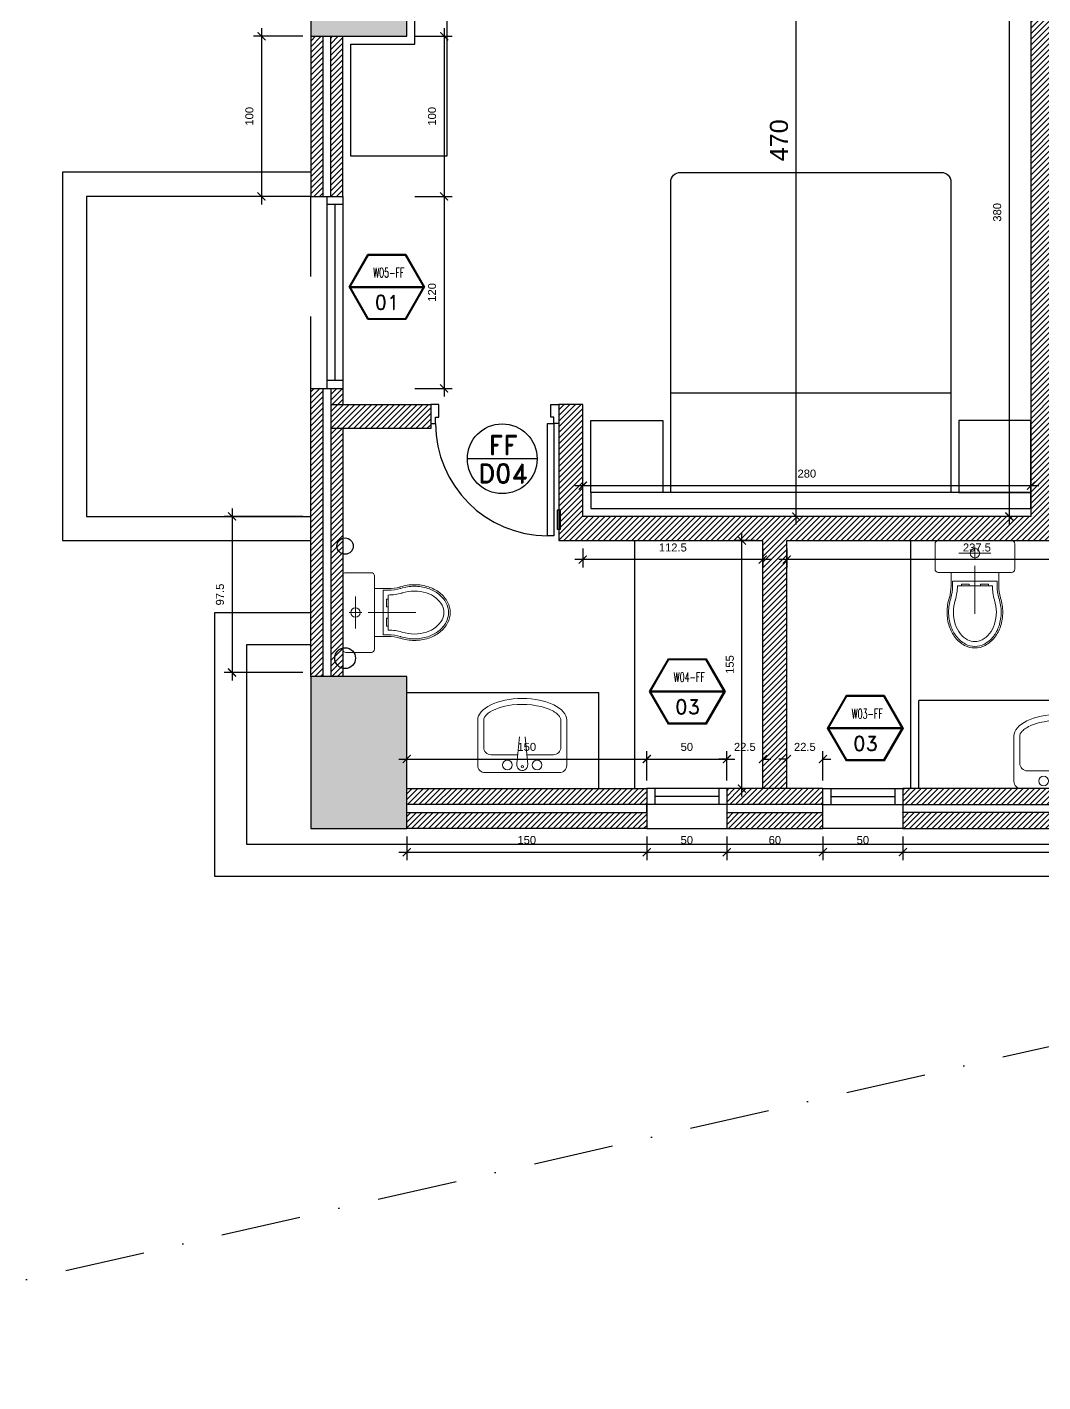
# Model space of a CAD drawing. Header units: centimetres. Extents: x 96271 to 179142, y 9855 to 112216.
# Drawn here: x 138699 to 139334, y 60830 to 61676 of the extents above; entities that cross this region are included whole.
import ezdxf
from ezdxf.enums import TextEntityAlignment as Align

# ---------------------------------------------------------------- set-up
doc = ezdxf.new("R2010")
doc.units = ezdxf.units.CM
doc.header["$LTSCALE"] = 100
doc.header["$MEASUREMENT"] = 0
doc.header["$PDSIZE"] = 0.2
doc.linetypes.add('DASHDOT', pattern=[1, 0.5, -0.25, 0, -0.25])
doc.linetypes.add('DASHED', pattern=[0.75, 0.5, -0.25])
doc.layers.get('0').update_dxf_attribs({"linetype": 'CONTINUOUS'})
doc.layers.get('DEFPOINTS').update_dxf_attribs({"linetype": 'CONTINUOUS'})
for name, color, linetype in [('1-door', 7, 'CONTINUOUS'), ('A-Dim', 2, 'CONTINUOUS'), ('A-Dim CMU', 2, 'CONTINUOUS'), ('A-DOOR-ANOT', 111, 'CONTINUOUS'), ('A-Furn-Free', 32, 'CONTINUOUS'), ('A-Glass-Full', 140, 'CONTINUOUS'), ('A-Otln-Abv', 1, 'DASHED'), ('A-Patt-CMU', 8, 'CONTINUOUS'), ('A-Patt-Strcr', 8, 'CONTINUOUS'), ('A-Sanitary fixt', 143, 'CONTINUOUS'), ('A-Setback', 3, 'DASHDOT'), ('A-Wall-Full', 5, 'CONTINUOUS'), ('A-Wall-Prht', 2, 'CONTINUOUS'), ('A-Wall-Strctr', 6, 'CONTINUOUS'), ('A-WINDOW-ANOT', 131, 'CONTINUOUS'), ('HANDLES', 2, 'CONTINUOUS'), ('M-DR-RW', 30, 'CONTINUOUS')]:
    doc.layers.add(name, color=color, linetype=linetype)
doc.layers.add('sanitaires', color=150, linetype='CONTINUOUS', lineweight=0)
doc.styles.add('ROMAND', font='romand.shx', dxfattribs={"height": 10})
doc.styles.get("Standard").update_dxf_attribs({"font": 'arial.ttf'})
doc.dimstyles.new('1-50', dxfattribs={"dimtxt": 11.25, "dimasz": 5, "dimexe": 5, "dimexo": 5, "dimgap": 5, "dimtad": 1, "dimdec": 1, "dimrnd": 0.5, "dimzin": 12, "dimdsep": 46, "dimtxsty": 'Standard', "dimblk": 'ARCHTICK', "dimcen": 0.09, "dimdle": 5, "dimadec": 0, "dimazin": 3, "dimtfac": 1, "dimtdec": 1, "dimtix": 1, "dimtofl": 0, "dimtmove": 1, "dimatfit": 3, "dimfxl": 5, "dimtolj": 1, "dimtzin": 0, "dimarcsym": 0})
pattern_1 = [(225, (149663.1543, 69378.0145), (1.76776695, -1.76776695), [])]

# ---------------------------------------------------------------- blocks, each defined once
blk = doc.blocks.new('SIEGE')
at = {"layer": 'sanitaires'}
for p, q in [((0.08, -0.1), (0.08, 0.1)), ((0.04, 0), (0.12, 0)), ((0.16, 0), (0.46, 0))]:
    blk.add_line(p, q, dxfattribs=at)
for points in [[(0, -0.23), (0, 0.23, -0.414214), (0.02, 0.25), (0.18, 0.25, -0.414214), (0.2, 0.23), (0.2, -0.23, -0.414214), (0.18, -0.25), (0.02, -0.25, -0.414214)], [(0.255, 0.14), (0.2858, 0.14, 0.070503), (0.3623, 0.1508, -0.002744), (0.3646, 0.1516, -0.078075), (0.45, 0.165, -0.078075), (0.5354, 0.1516, -0.087567), (0.603, 0.1159, -0.105488), (0.65, 0.0599, -0.122953), (0.665, 0, -0.122953), (0.65, -0.0599, -0.105488), (0.603, -0.1159, -0.087567), (0.5354, -0.1516, -0.078075), (0.45, -0.165, -0.078075), (0.3646, -0.1516, -0.002744), (0.3623, -0.1508, 0.070503), (0.2858, -0.14), (0.255, -0.14)], [(0.285, 0.11), (0.2858, 0.11, 0.071649), (0.3719, 0.1224, -0.002744), (0.3738, 0.123, -0.078075), (0.45, 0.135, -0.078075), (0.5262, 0.123, -0.087567), (0.5845, 0.0922, -0.105488), (0.6236, 0.0458, -0.122953), (0.635, 0, -0.122953), (0.6236, -0.0458, -0.105488), (0.5845, -0.0922, -0.087567), (0.5262, -0.123, -0.078075), (0.45, -0.135, -0.078075), (0.3738, -0.123, -0.002744), (0.3719, -0.1224, 0.071649), (0.2858, -0.11), (0.285, -0.11)]]:
    blk.add_lwpolyline(points, format="xyb", close=True, dxfattribs=at)
blk.add_lwpolyline([(0.2, 0.15), (0.2858, 0.15, 0.070055), (0.3592, 0.1603, -0.002744), (0.3616, 0.1611, -0.078075), (0.45, 0.175, -0.078075), (0.5384, 0.1611, -0.087567), (0.6091, 0.1237, -0.105488), (0.6589, 0.0646, -0.122953), (0.675, 0, -0.122953), (0.6589, -0.0646, -0.105488), (0.6091, -0.1237, -0.087567), (0.5384, -0.1611, -0.078075), (0.45, -0.175, -0.078075), (0.3616, -0.1611, -0.002744), (0.3592, -0.1603, 0.070055), (0.2858, -0.15), (0.2, -0.15)], format="xyb", dxfattribs=at)
for points in [[(0.285, 0.085), (0.275, 0.085), (0.275, 0.035), (0.285, 0.035)], [(0.285, -0.085), (0.275, -0.085), (0.275, -0.035), (0.285, -0.035)]]:
    blk.add_lwpolyline(points, dxfattribs=at)
blk.add_circle((0.08, 0), 0.03, dxfattribs=at)
blk = doc.blocks.new('A$C16793335')
at = {"layer": 'sanitaires'}
for p, q in [((-22.93, 1.35), (23.44, 1.35)), ((-27.57, -3.29), (-27.57, -31.39)), ((-1.48, -20.99), (-3.07, -4.27)), ((1.98, -20.99), (3.67, -3.74)), ((28.07, -3.29), (28.07, -31.39)), ((-23.86, -14.41), (-23.86, -31.39)), ((-2.55, -9.78), (-19.22, -9.78)), ((19.73, -9.78), (3.08, -9.78)), ((24.36, -14.41), (24.36, -31.39))]:
    blk.add_line(p, q, dxfattribs=at)
for centre, radius in [((-9.02, -3.42), 3.02), ((0.25, -2.33), 0.741), ((9.53, -3.42), 3.02)]:
    blk.add_circle(centre, radius, dxfattribs=at)
for centre, radius, start, end in [((-22.93, -3.29), 4.64, 90, 180), ((0.25, -3.42), 3.43, 354.03503, 194.36306), ((23.44, -3.29), 4.64, 0, 90), ((-19.22, -14.41), 4.64, 90, 180), ((19.73, -14.41), 4.64, 0, 90)]:
    blk.add_arc(centre, radius, start, end, dxfattribs=at)
at = {"layer": 'sanitaires', "extrusion": (0, 0, -1)}
blk.add_ellipse((0.25, -31.39), major_axis=(-27.82, 0), ratio=0.489262, start_param=3.141593, end_param=6.283185, dxfattribs=at)
at = {"layer": 'sanitaires'}
blk.add_open_spline([(24.36, -31.39), (24.36, -32.25), (24.02, -33.26), (21.65, -35.79), (19.64, -37.16), (11.04, -40.78), (1.94, -41.89), (-12.47, -40.12), (-18.08, -38.01), (-23.21, -34), (-23.86, -32.51), (-23.86, -31.39)], degree=3, knots=[0, 0, 0, 0, 0.429762, 0.429762, 0.859523, 0.859523, 1.816754, 1.816754, 2.581686, 2.581686, 3.141593, 3.141593, 3.141593, 3.141593], dxfattribs=at)
blk = doc.blocks.new('Dl70-12')
at = {"color": 1}
for p, q in [((0.3, 8.1), (0.7, 8.1)), ((0.3, 1.1), (0.3, 8.1)), ((0.7, 8.1), (0.7, 1.1)), ((0, -0.1), (0, 1.1)), ((0, 1.1), (0.3, 1.1)), ((0.3, 1.1), (0.3, 0.7)), ((0.7, 1.1), (0.3, 1.1)), ((7.7, 1.1), (7.7, 0.7)), ((8, 1.1), (7.7, 1.1)), ((8, -0.1), (8, 1.1)), ((0.3, 0.7), (0.5, 0.7)), ((0.5, 0.7), (0.5, -0.1)), ((7.5, 0.7), (7.5, -0.1)), ((7.7, 0.7), (7.5, 0.7)), ((0.5, -0.1), (0, -0.1)), ((7.5, -0.1), (8, -0.1))]:
    blk.add_line(p, q, dxfattribs=at)
at = {"color": 7}
blk.add_arc((0.7, 1.1), 7, 0, 90, dxfattribs=at)
at = {"layer": 'HANDLES'}
blk.add_lwpolyline([(0.1, 7.7), (-0.1, 7.7), (-0.1, 6.5), (0.1, 6.5), (0.1, 7.7)], dxfattribs=at)
blk = doc.blocks.new('letto 4869')
at = {"layer": 'A-Furn-Free'}
blk.add_line((158.5432, 86.499), (158.5432, 84.749), dxfattribs=at)
blk.add_lwpolyline([(159.1632, 84.749), (157.2232, 84.749, -0.414214), (157.1632, 84.809), (157.1632, 86.439, -0.414214), (157.2232, 86.499), (159.1632, 86.499)], format="xyb", close=True, dxfattribs=at)
blk = doc.blocks.new('_ArchTick')
at = {"color": 0, "linetype": 'ByBlock', "const_width": 0.15}
blk.add_lwpolyline([(-0.5, -0.5), (0.5, 0.5)], dxfattribs=at)
blk = doc.blocks.new('*D175')
at = {"layer": 'A-Dim', "color": 0, "lineweight": -2, "transparency": 16777216}
blk.add_line((139179.94, 61365.33), (139179.94, 61845.33), dxfattribs=at)
at = {"layer": 'DEFPOINTS', "color": 0, "transparency": 16777216}
for p in [(139179.94, 61840.33), (139209.88, 61840.33), (139209.88, 61370.33)]:
    blk.add_point(p, dxfattribs=at)
at = {"layer": 'A-Dim', "color": 0, "lineweight": -2, "transparency": 16777216, "xscale": 5, "yscale": 5, "zscale": 5}
for p, rotation in [((139179.94, 61840.33), 90), ((139179.94, 61370.33), 270)]:
    blk.add_blockref('_ArchTick', p, dxfattribs=dict(at, rotation=rotation))
at = {"layer": 'A-Dim', "color": 0, "transparency": 16777216, "insert": (139169.19, 61605.33), "char_height": 11.25, "attachment_point": 5, "rotation": 90}
blk.add_mtext('\\A1;470', dxfattribs=at)
blk = doc.blocks.new('*D774')
at = {"layer": 'A-Dim CMU', "color": 0, "lineweight": -2, "transparency": 16777216}
for p, q in [((139321.56, 61750.33), (139308.07, 61750.33)), ((139313.07, 61755.33), (139313.07, 61365.33)), ((139321.56, 61370.33), (139308.07, 61370.33))]:
    blk.add_line(p, q, dxfattribs=at)
at = {"layer": 'DEFPOINTS', "color": 0, "transparency": 16777216}
for p in [(139326.56, 61750.33), (139313.07, 61370.33), (139326.56, 61370.33)]:
    blk.add_point(p, dxfattribs=at)
at = {"layer": 'A-Dim CMU', "color": 0, "lineweight": -2, "transparency": 16777216, "xscale": 5, "yscale": 5, "zscale": 5}
for p, rotation in [((139313.07, 61750.33), 90), ((139313.07, 61370.33), 270)]:
    blk.add_blockref('_ArchTick', p, dxfattribs=dict(at, rotation=rotation))
at = {"layer": 'A-Dim CMU', "color": 0, "transparency": 16777216, "insert": (139305.52, 61560.33), "char_height": 5, "attachment_point": 5, "rotation": 90}
blk.add_mtext('\\A1;380', dxfattribs=at)
blk = doc.blocks.new('*D775')
at = {"layer": 'A-Dim CMU', "color": 0, "lineweight": -2, "transparency": 16777216}
for p, q in [((139331.56, 61389.55), (139041.56, 61389.55)), ((139046.56, 61375.33), (139046.56, 61394.55)), ((139326.56, 61375.33), (139326.56, 61394.55))]:
    blk.add_line(p, q, dxfattribs=at)
at = {"layer": 'DEFPOINTS', "color": 0, "transparency": 16777216}
for p in [(139046.56, 61389.55), (139046.56, 61370.33), (139326.56, 61370.33)]:
    blk.add_point(p, dxfattribs=at)
at = {"layer": 'A-Dim CMU', "color": 0, "lineweight": -2, "transparency": 16777216, "xscale": 5, "yscale": 5, "zscale": 5, "rotation": 180}
blk.add_blockref('_ArchTick', (139046.56, 61389.55), dxfattribs=at)
at = {"layer": 'A-Dim CMU', "color": 0, "lineweight": -2, "transparency": 16777216, "xscale": 5, "yscale": 5, "zscale": 5}
blk.add_blockref('_ArchTick', (139326.56, 61389.55), dxfattribs=at)
at = {"layer": 'A-Dim CMU', "color": 0, "transparency": 16777216, "insert": (139186.56, 61397.1), "char_height": 5, "attachment_point": 5}
blk.add_mtext('\\A1;280', dxfattribs=at)
blk = doc.blocks.new('*D776')
at = {"layer": 'A-Dim CMU', "color": 0, "lineweight": -2, "transparency": 16777216}
for p, q in [((138871.56, 61370.33), (138822.41, 61370.33)), ((138827.41, 61375.33), (138827.41, 61267.83)), ((138871.56, 61272.83), (138822.41, 61272.83))]:
    blk.add_line(p, q, dxfattribs=at)
at = {"layer": 'DEFPOINTS', "color": 0, "transparency": 16777216}
for p in [(138876.56, 61370.33), (138827.41, 61272.83), (138876.56, 61272.83)]:
    blk.add_point(p, dxfattribs=at)
at = {"layer": 'A-Dim CMU', "color": 0, "lineweight": -2, "transparency": 16777216, "xscale": 5, "yscale": 5, "zscale": 5}
for p, rotation in [((138827.41, 61370.33), 90), ((138827.41, 61272.83), 270)]:
    blk.add_blockref('_ArchTick', p, dxfattribs=dict(at, rotation=rotation))
at = {"layer": 'A-Dim CMU', "color": 0, "transparency": 16777216, "insert": (138819.86, 61321.58), "char_height": 5, "attachment_point": 5, "rotation": 90}
blk.add_mtext('\\A1;97.5', dxfattribs=at)
blk = doc.blocks.new('*D777')
at = {"layer": 'A-Dim CMU', "color": 0, "lineweight": -2, "transparency": 16777216}
for p, q in [((138959.93, 61675.33), (138959.93, 61565.33)), ((138941.56, 61670.33), (138964.93, 61670.33)), ((138941.56, 61570.33), (138964.93, 61570.33))]:
    blk.add_line(p, q, dxfattribs=at)
at = {"layer": 'DEFPOINTS', "color": 0, "transparency": 16777216}
for p in [(138936.56, 61670.33), (138936.56, 61570.33), (138959.93, 61570.33)]:
    blk.add_point(p, dxfattribs=at)
at = {"layer": 'A-Dim CMU', "color": 0, "lineweight": -2, "transparency": 16777216, "xscale": 5, "yscale": 5, "zscale": 5}
for p, rotation in [((138959.93, 61670.33), 90), ((138959.93, 61570.33), 270)]:
    blk.add_blockref('_ArchTick', p, dxfattribs=dict(at, rotation=rotation))
at = {"layer": 'A-Dim CMU', "color": 0, "transparency": 16777216, "insert": (138952.38, 61620.33), "char_height": 5, "attachment_point": 5, "rotation": 90}
blk.add_mtext('\\A1;100', dxfattribs=at)
blk = doc.blocks.new('*D778')
at = {"layer": 'A-Dim CMU', "color": 0, "lineweight": -2, "transparency": 16777216}
for p, q in [((138959.93, 61575.33), (138959.93, 61445.33)), ((138941.56, 61570.33), (138964.93, 61570.33)), ((138941.56, 61450.33), (138964.93, 61450.33))]:
    blk.add_line(p, q, dxfattribs=at)
at = {"layer": 'DEFPOINTS', "color": 0, "transparency": 16777216}
for p in [(138936.56, 61570.33), (138936.56, 61450.33), (138959.93, 61450.33)]:
    blk.add_point(p, dxfattribs=at)
at = {"layer": 'A-Dim CMU', "color": 0, "lineweight": -2, "transparency": 16777216, "xscale": 5, "yscale": 5, "zscale": 5}
for p, rotation in [((138959.93, 61570.33), 90), ((138959.93, 61450.33), 270)]:
    blk.add_blockref('_ArchTick', p, dxfattribs=dict(at, rotation=rotation))
at = {"layer": 'A-Dim CMU', "color": 0, "transparency": 16777216, "insert": (138952.38, 61510.33), "char_height": 5, "attachment_point": 5, "rotation": 90}
blk.add_mtext('\\A1;120', dxfattribs=at)
blk = doc.blocks.new('*D779')
at = {"layer": 'A-Dim CMU', "color": 0, "lineweight": -2, "transparency": 16777216}
for p, q in [((138845.8, 61675.33), (138845.8, 61565.33)), ((138871.56, 61670.33), (138840.8, 61670.33)), ((138871.56, 61570.33), (138840.8, 61570.33))]:
    blk.add_line(p, q, dxfattribs=at)
at = {"layer": 'DEFPOINTS', "color": 0, "transparency": 16777216}
for p in [(138876.56, 61670.33), (138845.8, 61570.33), (138876.56, 61570.33)]:
    blk.add_point(p, dxfattribs=at)
at = {"layer": 'A-Dim CMU', "color": 0, "lineweight": -2, "transparency": 16777216, "xscale": 5, "yscale": 5, "zscale": 5}
for p, rotation in [((138845.8, 61670.33), 90), ((138845.8, 61570.33), 270)]:
    blk.add_blockref('_ArchTick', p, dxfattribs=dict(at, rotation=rotation))
at = {"layer": 'A-Dim CMU', "color": 0, "transparency": 16777216, "insert": (138838.25, 61620.33), "char_height": 5, "attachment_point": 5, "rotation": 90}
blk.add_mtext('\\A1;100', dxfattribs=at)
blk = doc.blocks.new('*D785')
at = {"layer": 'A-Dim CMU', "color": 0, "lineweight": -2, "transparency": 16777216}
for p, q in [((138931.56, 61218.82), (139091.56, 61218.82)), ((138936.56, 61205.33), (138936.56, 61223.82)), ((139086.56, 61205.33), (139086.56, 61223.82))]:
    blk.add_line(p, q, dxfattribs=at)
at = {"layer": 'DEFPOINTS', "color": 0, "transparency": 16777216}
for p in [(139086.56, 61218.82), (138936.56, 61200.33), (139086.56, 61200.33)]:
    blk.add_point(p, dxfattribs=at)
at = {"layer": 'A-Dim CMU', "color": 0, "lineweight": -2, "transparency": 16777216, "xscale": 5, "yscale": 5, "zscale": 5, "rotation": 180}
blk.add_blockref('_ArchTick', (138936.56, 61218.82), dxfattribs=at)
at = {"layer": 'A-Dim CMU', "color": 0, "lineweight": -2, "transparency": 16777216, "xscale": 5, "yscale": 5, "zscale": 5}
blk.add_blockref('_ArchTick', (139086.56, 61218.82), dxfattribs=at)
at = {"layer": 'A-Dim CMU', "color": 0, "transparency": 16777216, "insert": (139011.56, 61226.37), "char_height": 5, "attachment_point": 5}
blk.add_mtext('\\A1;150', dxfattribs=at)
blk = doc.blocks.new('*D786')
at = {"layer": 'A-Dim CMU', "color": 0, "lineweight": -2, "transparency": 16777216}
for p, q in [((139081.56, 61218.82), (139141.56, 61218.82)), ((139086.56, 61205.33), (139086.56, 61223.82)), ((139136.56, 61205.33), (139136.56, 61223.82))]:
    blk.add_line(p, q, dxfattribs=at)
at = {"layer": 'DEFPOINTS', "color": 0, "transparency": 16777216}
for p in [(139136.56, 61218.82), (139086.56, 61200.33), (139136.56, 61200.33)]:
    blk.add_point(p, dxfattribs=at)
at = {"layer": 'A-Dim CMU', "color": 0, "lineweight": -2, "transparency": 16777216, "xscale": 5, "yscale": 5, "zscale": 5, "rotation": 180}
blk.add_blockref('_ArchTick', (139086.56, 61218.82), dxfattribs=at)
at = {"layer": 'A-Dim CMU', "color": 0, "lineweight": -2, "transparency": 16777216, "xscale": 5, "yscale": 5, "zscale": 5}
blk.add_blockref('_ArchTick', (139136.56, 61218.82), dxfattribs=at)
at = {"layer": 'A-Dim CMU', "color": 0, "transparency": 16777216, "insert": (139111.56, 61226.37), "char_height": 5, "attachment_point": 5}
blk.add_mtext('\\A1;50', dxfattribs=at)
blk = doc.blocks.new('*D787')
at = {"layer": 'A-Dim CMU', "color": 0, "lineweight": -2, "transparency": 16777216}
for p, q in [((139136.56, 61218.82), (139131.56, 61218.82)), ((139136.56, 61205.33), (139136.56, 61223.82)), ((139159.06, 61205.33), (139159.06, 61223.82)), ((139159.06, 61218.82), (139164.06, 61218.82))]:
    blk.add_line(p, q, dxfattribs=at)
at = {"layer": 'DEFPOINTS', "color": 0, "transparency": 16777216}
for p in [(139159.06, 61218.82), (139136.56, 61200.33), (139159.06, 61200.33)]:
    blk.add_point(p, dxfattribs=at)
at = {"layer": 'A-Dim CMU', "color": 0, "lineweight": -2, "transparency": 16777216, "xscale": 5, "yscale": 5, "zscale": 5}
blk.add_blockref('_ArchTick', (139136.56, 61218.82), dxfattribs=at)
at = {"layer": 'A-Dim CMU', "color": 0, "lineweight": -2, "transparency": 16777216, "xscale": 5, "yscale": 5, "zscale": 5, "rotation": 180}
blk.add_blockref('_ArchTick', (139159.06, 61218.82), dxfattribs=at)
at = {"layer": 'A-Dim CMU', "color": 0, "transparency": 16777216, "insert": (139147.81, 61226.37), "char_height": 5, "attachment_point": 5}
blk.add_mtext('\\A1;22.5', dxfattribs=at)
blk = doc.blocks.new('*D788')
at = {"layer": 'A-Dim CMU', "color": 0, "lineweight": -2, "transparency": 16777216}
for p, q in [((139154.06, 61355.33), (139140.99, 61355.33)), ((139145.99, 61195.33), (139145.99, 61360.33)), ((139154.06, 61200.33), (139140.99, 61200.33))]:
    blk.add_line(p, q, dxfattribs=at)
at = {"layer": 'DEFPOINTS', "color": 0, "transparency": 16777216}
for p in [(139145.99, 61355.33), (139159.06, 61355.33), (139159.06, 61200.33)]:
    blk.add_point(p, dxfattribs=at)
at = {"layer": 'A-Dim CMU', "color": 0, "lineweight": -2, "transparency": 16777216, "xscale": 5, "yscale": 5, "zscale": 5}
for p, rotation in [((139145.99, 61355.33), 90), ((139145.99, 61200.33), 270)]:
    blk.add_blockref('_ArchTick', p, dxfattribs=dict(at, rotation=rotation))
at = {"layer": 'A-Dim CMU', "color": 0, "transparency": 16777216, "insert": (139138.44, 61277.83), "char_height": 5, "attachment_point": 5, "rotation": 90}
blk.add_mtext('\\A1;155', dxfattribs=at)
blk = doc.blocks.new('*D789')
at = {"layer": 'A-Dim CMU', "color": 0, "lineweight": -2, "transparency": 16777216}
for p, q in [((139046.56, 61350.33), (139046.56, 61338.38)), ((139159.06, 61350.33), (139159.06, 61338.38)), ((139164.06, 61343.38), (139041.56, 61343.38))]:
    blk.add_line(p, q, dxfattribs=at)
at = {"layer": 'DEFPOINTS', "color": 0, "transparency": 16777216}
for p in [(139046.56, 61355.33), (139159.06, 61355.33), (139046.56, 61343.38)]:
    blk.add_point(p, dxfattribs=at)
at = {"layer": 'A-Dim CMU', "color": 0, "lineweight": -2, "transparency": 16777216, "xscale": 5, "yscale": 5, "zscale": 5, "rotation": 180}
blk.add_blockref('_ArchTick', (139046.56, 61343.38), dxfattribs=at)
at = {"layer": 'A-Dim CMU', "color": 0, "lineweight": -2, "transparency": 16777216, "xscale": 5, "yscale": 5, "zscale": 5}
blk.add_blockref('_ArchTick', (139159.06, 61343.38), dxfattribs=at)
at = {"layer": 'A-Dim CMU', "color": 0, "transparency": 16777216, "insert": (139102.81, 61350.93), "char_height": 5, "attachment_point": 5}
blk.add_mtext('\\A1;112.5', dxfattribs=at)
blk = doc.blocks.new('*D790')
at = {"layer": 'A-Dim CMU', "color": 0, "lineweight": -2, "transparency": 16777216}
for p, q in [((139174.06, 61350.33), (139174.06, 61338.38)), ((139411.56, 61350.33), (139411.56, 61338.38)), ((139416.56, 61343.38), (139169.06, 61343.38))]:
    blk.add_line(p, q, dxfattribs=at)
at = {"layer": 'DEFPOINTS', "color": 0, "transparency": 16777216}
for p in [(139174.06, 61355.33), (139411.56, 61355.33), (139174.06, 61343.38)]:
    blk.add_point(p, dxfattribs=at)
at = {"layer": 'A-Dim CMU', "color": 0, "lineweight": -2, "transparency": 16777216, "xscale": 5, "yscale": 5, "zscale": 5, "rotation": 180}
blk.add_blockref('_ArchTick', (139174.06, 61343.38), dxfattribs=at)
at = {"layer": 'A-Dim CMU', "color": 0, "lineweight": -2, "transparency": 16777216, "xscale": 5, "yscale": 5, "zscale": 5}
blk.add_blockref('_ArchTick', (139411.56, 61343.38), dxfattribs=at)
at = {"layer": 'A-Dim CMU', "color": 0, "transparency": 16777216, "insert": (139292.81, 61350.93), "char_height": 5, "attachment_point": 5}
blk.add_mtext('\\A1;237.5', dxfattribs=at)
blk = doc.blocks.new('*D794')
at = {"layer": 'A-Dim CMU', "color": 0, "lineweight": -2, "transparency": 16777216}
for p, q in [((138936.56, 61170.33), (138936.56, 61155.63)), ((139086.56, 61170.33), (139086.56, 61155.63)), ((138931.56, 61160.63), (139091.56, 61160.63))]:
    blk.add_line(p, q, dxfattribs=at)
at = {"layer": 'DEFPOINTS', "color": 0, "transparency": 16777216}
for p in [(138936.56, 61175.33), (139086.56, 61175.33), (139086.56, 61160.63)]:
    blk.add_point(p, dxfattribs=at)
at = {"layer": 'A-Dim CMU', "color": 0, "lineweight": -2, "transparency": 16777216, "xscale": 5, "yscale": 5, "zscale": 5, "rotation": 180}
blk.add_blockref('_ArchTick', (138936.56, 61160.63), dxfattribs=at)
at = {"layer": 'A-Dim CMU', "color": 0, "lineweight": -2, "transparency": 16777216, "xscale": 5, "yscale": 5, "zscale": 5}
blk.add_blockref('_ArchTick', (139086.56, 61160.63), dxfattribs=at)
at = {"layer": 'A-Dim CMU', "color": 0, "transparency": 16777216, "insert": (139011.56, 61168.19), "char_height": 5, "attachment_point": 5}
blk.add_mtext('\\A1;150', dxfattribs=at)
blk = doc.blocks.new('*D795')
at = {"layer": 'A-Dim CMU', "color": 0, "lineweight": -2, "transparency": 16777216}
for p, q in [((139086.56, 61170.33), (139086.56, 61155.63)), ((139136.56, 61170.33), (139136.56, 61155.63)), ((139081.56, 61160.63), (139141.56, 61160.63))]:
    blk.add_line(p, q, dxfattribs=at)
at = {"layer": 'DEFPOINTS', "color": 0, "transparency": 16777216}
for p in [(139086.56, 61175.33), (139136.56, 61175.33), (139136.56, 61160.63)]:
    blk.add_point(p, dxfattribs=at)
at = {"layer": 'A-Dim CMU', "color": 0, "lineweight": -2, "transparency": 16777216, "xscale": 5, "yscale": 5, "zscale": 5, "rotation": 180}
blk.add_blockref('_ArchTick', (139086.56, 61160.63), dxfattribs=at)
at = {"layer": 'A-Dim CMU', "color": 0, "lineweight": -2, "transparency": 16777216, "xscale": 5, "yscale": 5, "zscale": 5}
blk.add_blockref('_ArchTick', (139136.56, 61160.63), dxfattribs=at)
at = {"layer": 'A-Dim CMU', "color": 0, "transparency": 16777216, "insert": (139111.56, 61168.19), "char_height": 5, "attachment_point": 5}
blk.add_mtext('\\A1;50', dxfattribs=at)
blk = doc.blocks.new('*D796')
at = {"layer": 'A-Dim CMU', "color": 0, "lineweight": -2, "transparency": 16777216}
for p, q in [((139136.56, 61170.33), (139136.56, 61155.63)), ((139196.56, 61170.33), (139196.56, 61155.63)), ((139131.56, 61160.63), (139201.56, 61160.63))]:
    blk.add_line(p, q, dxfattribs=at)
at = {"layer": 'DEFPOINTS', "color": 0, "transparency": 16777216}
for p in [(139136.56, 61175.33), (139196.56, 61175.33), (139196.56, 61160.63)]:
    blk.add_point(p, dxfattribs=at)
at = {"layer": 'A-Dim CMU', "color": 0, "lineweight": -2, "transparency": 16777216, "xscale": 5, "yscale": 5, "zscale": 5, "rotation": 180}
blk.add_blockref('_ArchTick', (139136.56, 61160.63), dxfattribs=at)
at = {"layer": 'A-Dim CMU', "color": 0, "lineweight": -2, "transparency": 16777216, "xscale": 5, "yscale": 5, "zscale": 5}
blk.add_blockref('_ArchTick', (139196.56, 61160.63), dxfattribs=at)
at = {"layer": 'A-Dim CMU', "color": 0, "transparency": 16777216, "insert": (139166.56, 61168.19), "char_height": 5, "attachment_point": 5}
blk.add_mtext('\\A1;60', dxfattribs=at)
blk = doc.blocks.new('*D797')
at = {"layer": 'A-Dim CMU', "color": 0, "lineweight": -2, "transparency": 16777216}
for p, q in [((139174.06, 61218.82), (139169.06, 61218.82)), ((139174.06, 61205.33), (139174.06, 61223.82)), ((139196.56, 61205.33), (139196.56, 61223.82)), ((139196.56, 61218.82), (139201.56, 61218.82))]:
    blk.add_line(p, q, dxfattribs=at)
at = {"layer": 'DEFPOINTS', "color": 0, "transparency": 16777216}
for p in [(139174.06, 61218.82), (139174.06, 61200.33), (139196.56, 61200.33)]:
    blk.add_point(p, dxfattribs=at)
at = {"layer": 'A-Dim CMU', "color": 0, "lineweight": -2, "transparency": 16777216, "xscale": 5, "yscale": 5, "zscale": 5}
for p, rotation in [((139174.06, 61218.82), 359.9999999998703), ((139196.56, 61218.82), 179.9999999998703)]:
    blk.add_blockref('_ArchTick', p, dxfattribs=dict(at, rotation=rotation))
at = {"layer": 'A-Dim CMU', "color": 0, "transparency": 16777216, "insert": (139185.31, 61226.37), "char_height": 5, "attachment_point": 5}
blk.add_mtext('\\A1;22.5', dxfattribs=at)
blk = doc.blocks.new('*D798')
at = {"layer": 'A-Dim CMU', "color": 0, "lineweight": -2, "transparency": 16777216}
for p, q in [((139196.56, 61170.33), (139196.56, 61155.63)), ((139246.56, 61170.33), (139246.56, 61155.63)), ((139191.56, 61160.63), (139251.56, 61160.63))]:
    blk.add_line(p, q, dxfattribs=at)
at = {"layer": 'DEFPOINTS', "color": 0, "transparency": 16777216}
for p in [(139196.56, 61175.33), (139246.56, 61175.33), (139246.56, 61160.63)]:
    blk.add_point(p, dxfattribs=at)
at = {"layer": 'A-Dim CMU', "color": 0, "lineweight": -2, "transparency": 16777216, "xscale": 5, "yscale": 5, "zscale": 5, "rotation": 180}
blk.add_blockref('_ArchTick', (139196.56, 61160.63), dxfattribs=at)
at = {"layer": 'A-Dim CMU', "color": 0, "lineweight": -2, "transparency": 16777216, "xscale": 5, "yscale": 5, "zscale": 5}
blk.add_blockref('_ArchTick', (139246.56, 61160.63), dxfattribs=at)
at = {"layer": 'A-Dim CMU', "color": 0, "transparency": 16777216, "insert": (139221.56, 61168.19), "char_height": 5, "attachment_point": 5}
blk.add_mtext('\\A1;50', dxfattribs=at)
blk = doc.blocks.new('*D799')
at = {"layer": 'A-Dim CMU', "color": 0, "lineweight": -2, "transparency": 16777216}
for p, q in [((139246.56, 61170.33), (139246.56, 61155.63)), ((139476.56, 61170.33), (139476.56, 61155.63)), ((139241.56, 61160.63), (139481.56, 61160.63))]:
    blk.add_line(p, q, dxfattribs=at)
at = {"layer": 'DEFPOINTS', "color": 0, "transparency": 16777216}
for p in [(139246.56, 61175.33), (139476.56, 61175.33), (139476.56, 61160.63)]:
    blk.add_point(p, dxfattribs=at)
at = {"layer": 'A-Dim CMU', "color": 0, "lineweight": -2, "transparency": 16777216, "xscale": 5, "yscale": 5, "zscale": 5, "rotation": 180}
blk.add_blockref('_ArchTick', (139246.56, 61160.63), dxfattribs=at)
at = {"layer": 'A-Dim CMU', "color": 0, "lineweight": -2, "transparency": 16777216, "xscale": 5, "yscale": 5, "zscale": 5}
blk.add_blockref('_ArchTick', (139476.56, 61160.63), dxfattribs=at)
at = {"layer": 'A-Dim CMU', "color": 0, "transparency": 16777216, "insert": (139361.56, 61168.19), "char_height": 5, "attachment_point": 5}
blk.add_mtext('\\A1;230', dxfattribs=at)
blk = doc.blocks.new('DOOR NO')
blk.add_line((1261, 534), (661, 534))
blk.add_circle((961, 534), 300)
at = {"style": 'ROMAND'}
for tag, p in [('LEVEL', (969, 572)), ('DOOR', (966, 327))]:
    blk.add_attdef(tag, text='', height=162, dxfattribs=at).set_placement(p, align=Align.CENTER)
blk = doc.blocks.new('WINDOW-TAGS')
at = {"color": 4}
for p, q in [((231, 535), (1283, 535)), ((231, 528), (1283, 528)), ((231, 521), (1283, 521))]:
    blk.add_line(p, q, dxfattribs=at)
for points in [[(1299, 528), (1028, 997), (486, 997), (215, 528), (486, 58), (1028, 58)], [(1291, 528), (1024, 990), (490, 990), (223, 528), (490, 65), (1024, 65)], [(1283, 528), (1020, 983), (494, 983), (231, 528), (494, 72), (1020, 72)]]:
    blk.add_lwpolyline(points, close=True, dxfattribs=at)
at = {"color": 4, "style": 'ROMAND'}
for tag, p in [('LEVEL', (761, 644)), ('WINDOW-NO', (871, 199))]:
    blk.add_attdef(tag, text='', height=210, dxfattribs=at).set_placement(p, align=Align.CENTER)

msp = doc.modelspace()

# ---------------------------------------------------------------- hatches: boundary and pattern name
at = {"layer": 'A-Patt-CMU'}
h = msp.add_hatch(dxfattribs=at)
h.set_pattern_fill('ANSI31', color=256, scale=20, angle=180)
h.set_pattern_definition(pattern_1)
h.paths.add_polyline_path([(139761.559, 61580.329), (139736.559, 61580.329), (139736.559, 61405.329), (139761.559, 61405.329), (139761.559, 61435.329), (139961.559, 61435.329), (139961.559, 61445.329), (139751.559, 61445.329), (139751.559, 61415.329), (139746.559, 61415.329), (139746.559, 61570.329), (139751.559, 61570.329), (139751.559, 61450.329), (139961.559, 61450.329), (139961.559, 61460.329), (139761.559, 61460.329)])
h.paths.add_polyline_path([(139986.559, 62050.329), (139976.559, 62050.329), (139976.559, 61895.329), (139986.559, 61895.329)])
h.paths.add_polyline_path([(139971.559, 62050.329), (139961.559, 62050.329), (139961.559, 61895.329), (139971.559, 61895.329)])
h.paths.add_polyline_path([(139991.559, 61870.329), (139991.559, 61880.329), (139986.559, 61880.329), (139986.559, 61870.329)])
h.paths.add_polyline_path([(140081.559, 61885.329), (140081.559, 61870.329), (140391.559, 61870.329), (140391.559, 61885.329), (140161.559, 61885.329), (140161.559, 61960.329), (140146.559, 61960.329), (140146.559, 61885.329)])
h.paths.add_polyline_path([(139971.559, 62125.329), (139971.559, 62180.329), (139961.559, 62180.329), (139961.559, 62125.329)])
h.paths.add_polyline_path([(139976.559, 62180.329), (139976.559, 62125.329), (139986.559, 62125.329), (139986.559, 62180.329)])
h.paths.add_polyline_path([(140476.559, 62180.329), (140476.559, 62125.329), (140486.559, 62125.329), (140486.559, 62180.329)])
h.paths.add_polyline_path([(140471.559, 62125.329), (140471.559, 62180.329), (140461.559, 62180.329), (140461.559, 62125.329)])
h.paths.add_polyline_path([(140221.559, 61440.329), (140471.559, 61440.329), (140471.559, 61870.329), (140461.559, 61870.329), (140461.559, 61450.329), (140221.559, 61450.329)], flags=17)
h.paths.add_polyline_path([(140476.559, 61435.329), (140221.559, 61435.329), (140221.559, 61285.329), (140161.559, 61285.329), (140161.559, 61275.329), (140231.559, 61275.329), (140231.559, 61425.329), (140486.559, 61425.329), (140486.559, 61870.329), (140476.559, 61870.329)])
h.paths.add_polyline_path([(140504.059, 62057.829), (140486.559, 62057.829), (140486.559, 62050.329), (140496.559, 62050.329), (140496.559, 61950.329), (140401.559, 61950.329), (140401.559, 62050.329), (140461.559, 62050.329), (140461.559, 62065.329), (140081.559, 62065.329), (140081.559, 62050.329), (140146.559, 62050.329), (140146.559, 62040.329), (140161.559, 62040.329), (140161.559, 62050.329), (140391.559, 62050.329), (140391.559, 61940.329), (140496.559, 61940.329), (140496.559, 61895.329), (140504.059, 61895.329)])
h.paths.add_polyline_path([(139751.559, 62050.329), (139751.559, 61850.329), (139761.559, 61850.329), (139761.559, 62050.329)])
h.paths.add_polyline_path([(139746.559, 61850.329), (139746.559, 62050.329), (139736.559, 62050.329), (139736.559, 61850.329)])
h.paths.add_polyline_path([(138884.059, 61750.329), (138884.059, 61852.829), (139436.559, 61852.829), (139436.559, 61860.329), (138876.559, 61860.329), (138876.559, 61750.329)])
h.paths.add_polyline_path([(138889.059, 61847.829), (138889.059, 61750.329), (138896.559, 61750.329), (138896.559, 61840.329), (138936.559, 61840.329), (139421.559, 61840.329), (139436.559, 61840.329), (139436.559, 61847.829)], flags=17)
h.paths.add_polyline_path([(139676.559, 61190.329), (139736.559, 61190.329), (139736.559, 61200.329), (139676.559, 61200.329)])
h.paths.add_polyline_path([(139736.559, 61185.329), (139676.559, 61185.329), (139676.559, 61175.329), (139736.559, 61175.329)])
h.paths.add_polyline_path([(139476.559, 61185.329), (139246.559, 61185.329), (139246.559, 61175.329), (139476.559, 61175.329)])
h.paths.add_polyline_path([(139246.559, 61190.329), (139476.559, 61190.329), (139476.559, 61200.329), (139426.559, 61200.329), (139426.559, 61265.329), (139411.559, 61265.329), (139411.559, 61200.329), (139246.559, 61200.329)])
h.paths.add_polyline_path([(139086.559, 61185.329), (138936.559, 61185.329), (138936.559, 61175.329), (139086.559, 61175.329)])
h.paths.add_polyline_path([(138936.559, 61190.329), (139086.559, 61190.329), (139086.559, 61200.329), (138936.559, 61200.329)])
h.paths.add_polyline_path([(139439.059, 62282.829), (139439.059, 62235.329), (139446.559, 62235.329), (139446.559, 62275.329), (139486.559, 62275.329), (139486.559, 62235.329), (139494.059, 62235.329), (139494.059, 62282.829)], flags=17)
h.paths.add_polyline_path([(139434.059, 62235.329), (139434.059, 62287.829), (139499.059, 62287.829), (139499.059, 62235.329), (139506.559, 62235.329), (139506.559, 62295.329), (139426.559, 62295.329), (139426.559, 62235.329)])
h.paths.add_polyline_path([(139164.059, 62282.829), (139164.059, 62235.329), (139171.559, 62235.329), (139171.559, 62275.329), (139211.559, 62275.329), (139211.559, 62235.329), (139219.059, 62235.329), (139219.059, 62282.829)], flags=17)
h.paths.add_polyline_path([(139159.059, 62235.329), (139159.059, 62287.829), (139224.059, 62287.829), (139224.059, 62235.329), (139231.559, 62235.329), (139231.559, 62295.329), (139151.559, 62295.329), (139151.559, 62235.329)])
h.paths.add_polyline_path([(138949.059, 62287.829), (138949.059, 62235.329), (138956.559, 62235.329), (138956.559, 62295.329), (138876.559, 62295.329), (138876.559, 62180.329), (138884.059, 62180.329), (138884.059, 62287.829)])
h.paths.add_polyline_path([(138944.059, 62235.329), (138944.059, 62282.829), (138889.059, 62282.829), (138889.059, 62180.329), (138896.559, 62180.329), (138896.559, 62275.329), (138936.559, 62275.329), (138936.559, 62235.329)], flags=17)
h.paths.add_polyline_path([(139751.559, 62285.329), (139751.559, 62200.329), (139761.559, 62200.329), (139761.559, 62295.329), (139681.559, 62295.329), (139681.559, 62235.329), (139691.559, 62235.329), (139691.559, 62285.329)])
h.paths.add_polyline_path([(139746.559, 62200.329), (139746.559, 62280.329), (139696.559, 62280.329), (139696.559, 62235.329), (139706.559, 62235.329), (139706.559, 62270.329), (139736.559, 62270.329), (139736.559, 62200.329)], flags=17)
h.paths.add_polyline_path([(139136.559, 61200.329), (139136.559, 61190.329), (139196.559, 61190.329), (139196.559, 61200.329)])
h.paths.add_polyline_path([(139136.559, 61185.329), (139136.559, 61175.329), (139196.559, 61175.329), (139196.559, 61185.329)])
h.paths.add_polyline_path([(138884.059, 61570.329), (138884.059, 61670.329), (138876.559, 61670.329), (138876.559, 61570.329)])
h.paths.add_polyline_path([(138896.559, 61570.329), (138896.559, 61670.329), (138889.059, 61670.329), (138889.059, 61570.329)])
h.paths.add_polyline_path([(139046.559, 61440.329), (139031.559, 61440.329), (139031.559, 61355.329), (139159.059, 61355.329), (139159.059, 61200.329), (139174.059, 61200.329), (139174.059, 61355.329), (139411.559, 61355.329), (139411.559, 61345.329), (139426.559, 61345.329), (139426.559, 61370.329), (139341.559, 61370.329), (139341.559, 61735.329), (139736.559, 61735.329), (139736.559, 61750.329), (139326.559, 61750.329), (139326.559, 61370.329), (139046.559, 61370.329)])
h = msp.add_hatch(dxfattribs=at)
h.set_pattern_fill('ANSI31', color=256, scale=20, angle=180)
h.set_pattern_definition(pattern_1)
h.paths.add_polyline_path([(138884.059, 61270.329), (138884.059, 61450.329), (138876.559, 61450.329), (138876.559, 61370.329), (138876.559, 61270.329)])
h.paths.add_polyline_path([(138889.059, 61440.329), (138896.559, 61440.329), (138896.559, 61450.329), (138889.059, 61450.329)])
h.paths.add_polyline_path([(138896.559, 61425.329), (138889.059, 61425.329), (138889.059, 61270.329), (138896.559, 61270.329)])
h = msp.add_hatch(dxfattribs=at)
h.set_pattern_fill('ANSI31', color=256, scale=20, angle=180)
h.set_pattern_definition(pattern_1)
h.paths.add_polyline_path([(138951.559, 61440.329), (138889.059, 61440.329), (138889.059, 61425.329), (138951.559, 61425.329)])
at = {"layer": 'A-Patt-Strcr'}
h = msp.add_hatch(dxfattribs=at)
h.set_pattern_fill('AR-CONC', color=256, scale=2)
h.set_pattern_definition([(50, (149598.393, 77124.047), (14.345204, -1.255043), [1.5, -16.5]), (355, (149598.393, 77124.047), (-2.775027, 15.043843), [1.2, -13.2]), (100.451444, (149599.589, 77123.942), (11.570177, 13.7888), [1.274804, -14.022842]), (46.1842, (149598.393, 77128.047), (21.344827, -3.310386), [2.25, -24.75]), (96.63564, (149600.172, 77127.77), (18.69324, 19.482372), [1.912207, -21.034275]), (351.18416, (149598.393, 77128.047), (18.69324, 19.482372), [1.8, -19.8]), (21, (149600.393, 77127.047), (11.938141, -8.052378), [1.5, -16.5]), (326, (149600.393, 77127.047), (4.866307, 14.503001), [1.2, -13.2]), (71.451445, (149601.388, 77126.376), (16.804448, 6.450623), [1.274804, -14.022842]), (37.5, (149598.393, 77124.047), (0.2431971, 6.6578771), [0, -13.04, 0, -13.4, 0, -13.25]), (7.5, (149598.393, 77124.047), (5.2613907, 7.8882342), [0, -7.64, 0, -12.74, 0, -5.05]), (327.5, (149593.933, 77124.047), (10.6764487, -0.4510974), [0, -5, 0, -15.6, 0, -20.7]), (317.5, (149591.933, 77124.047), (11.6637234, 2.0020996), [0, -6.5, 0, -10.36, 0, -14.7])])
h.paths.add_polyline_path([(140486.559, 62390.329), (140461.559, 62390.329), (140461.559, 62350.329), (140486.559, 62350.329)])
h.paths.add_polyline_path([(139986.559, 62390.329), (139961.559, 62390.329), (139961.559, 62350.329), (139986.559, 62350.329)])
h.paths.add_polyline_path([(139986.559, 62125.329), (139961.559, 62125.329), (139961.559, 62050.329), (139986.559, 62050.329)])
h.paths.add_polyline_path([(140486.559, 62125.329), (140461.559, 62125.329), (140461.559, 62050.329), (140486.559, 62050.329)])
h.paths.add_polyline_path([(140506.559, 61895.329), (140391.559, 61895.329), (140391.559, 61870.329), (140506.559, 61870.329)])
h.paths.add_polyline_path([(139986.559, 61895.329), (139961.559, 61895.329), (139961.559, 61670.329), (139986.559, 61670.329)])
h.paths.add_polyline_path([(139761.559, 62200.329), (139736.559, 62200.329), (139736.559, 62050.329), (139761.559, 62050.329)])
h.paths.add_polyline_path([(138936.559, 62180.329), (138876.559, 62180.329), (138876.559, 62100.329), (138936.559, 62100.329)])
h.paths.add_polyline_path([(138936.559, 61750.329), (138876.559, 61750.329), (138876.559, 61670.329), (138936.559, 61670.329)])
h.paths.add_polyline_path([(140136.559, 61300.329), (139986.559, 61300.329), (139986.559, 61275.329), (140136.559, 61275.329)])
h.paths.add_polyline_path([(140341.559, 61600.329), (140311.559, 61600.329), (140311.559, 61570.329), (140341.559, 61570.329)])
h.paths.add_polyline_path([(140341.559, 61750.329), (140311.559, 61750.329), (140311.559, 61720.329), (140341.559, 61720.329)])
h.paths.add_polyline_path([(139761.559, 61315.329), (139736.559, 61315.329), (139736.559, 61175.329), (139761.559, 61175.329), (139761.559, 61214.093)])
h.paths.add_polyline_path([(138936.559, 61270.329), (138876.559, 61270.329), (138876.559, 61175.329), (138936.559, 61175.329)])
h.paths.add_polyline_path([(139761.559, 61760.329), (139736.559, 61760.329), (139736.559, 61670.329), (139761.559, 61670.329)])
h.paths.add_polyline_path([(139986.559, 61430.329), (139976.559, 61430.329), (139976.559, 61460.329), (139961.559, 61460.329), (139961.559, 61275.329), (139986.559, 61275.329)])
h.paths.add_polyline_path([(140146.559, 61460.329), (140146.559, 61430.329), (140136.559, 61430.329), (140136.559, 61275.329), (140161.559, 61275.329), (140161.559, 61460.329)])

# ---------------------------------------------------------------- linework, layer by layer
at = {"layer": 'A-Furn-Free', "linetype": 'ByBlock'}
msp.add_lwpolyline([(138961.559, 61755.329), (138961.559, 61595.329), (138901.559, 61595.329), (138901.559, 61665.329), (138941.559, 61665.329), (138941.559, 61755.329)], dxfattribs=at)
at = {"layer": 'A-Furn-Free'}
for points in [[(139051.559, 61430.329), (139096.559, 61430.329), (139096.559, 61385.329), (139051.559, 61385.329)], [(139326.559, 61430.329), (139281.559, 61430.329), (139281.559, 61385.329), (139326.559, 61385.329)], [(139326.559, 61385.329), (139051.559, 61385.329), (139051.559, 61375.329), (139326.559, 61375.329)]]:
    msp.add_lwpolyline(points, close=True, dxfattribs=at)
at = {"layer": 'A-Glass-Full'}
for p, q in [((138886.559, 61570.329), (138886.559, 61450.329)), ((138891.559, 61565.329), (138891.559, 61455.329)), ((138896.559, 61570.329), (138896.559, 61450.329)), ((139136.559, 61200.329), (139086.559, 61200.329)), ((139091.559, 61200.329), (139091.559, 61190.329)), ((139131.559, 61200.329), (139131.559, 61190.329)), ((139196.559, 61200.329), (139246.559, 61200.329)), ((139201.559, 61200.329), (139201.559, 61190.329)), ((139241.559, 61200.329), (139241.559, 61190.329)), ((139131.559, 61195.329), (139091.559, 61195.329)), ((139201.559, 61195.329), (139241.559, 61195.329)), ((139136.559, 61190.329), (139086.559, 61190.329)), ((139196.559, 61190.329), (139246.559, 61190.329))]:
    msp.add_line(p, q, dxfattribs=at)
for points in [[(138896.559, 61565.329), (138886.559, 61565.329)], [(138896.559, 61455.329), (138886.559, 61455.329)]]:
    msp.add_lwpolyline(points, dxfattribs=at)
at = {"layer": 'A-Otln-Abv'}
msp.add_line((138876.559, 61370.329), (138876.559, 61570.329), dxfattribs=at)
at = {"layer": 'A-Sanitary fixt'}
for p, q in [((139079.059, 61200.329), (139079.059, 61355.329)), ((139251.559, 61200.329), (139251.559, 61355.329)), ((138936.559, 61260.329), (139056.559, 61260.329)), ((139056.559, 61200.329), (139056.559, 61260.329)), ((139411.559, 61255.329), (139256.559, 61255.329)), ((139256.559, 61200.329), (139256.559, 61255.329))]:
    msp.add_line(p, q, dxfattribs=at)
at = {"layer": 'A-Setback'}
msp.add_lwpolyline([(140559.009, 61153.336), (140410.95, 65800.674), (139618.405, 66606.045), (139624.608, 66644.996), (138745.22, 66680.475), (137970.463, 66711.734), (137582.107, 66353.135), (137469.619, 60671.512), (137649.878, 60654.841), (139847.419, 61155.283)], close=True, dxfattribs=at)
at = {"layer": 'A-Wall-Full'}
for p, q in [((139326.559, 61750.329), (139326.559, 61370.329)), ((138889.059, 61440.329), (138951.559, 61440.329)), ((138951.559, 61440.329), (138951.559, 61425.329)), ((138951.559, 61425.329), (138889.059, 61425.329)), ((139159.059, 61200.329), (139159.059, 61355.329)), ((139174.059, 61200.329), (139174.059, 61355.329)), ((139246.559, 61200.329), (139246.559, 61175.329))]:
    msp.add_line(p, q, dxfattribs=at)
for points in [[(138876.559, 61670.329), (138876.559, 61570.329), (138896.559, 61570.329)], [(138884.059, 61670.329), (138884.059, 61570.329)], [(138889.059, 61570.329), (138889.059, 61670.329)], [(138896.559, 61570.329), (138896.559, 61670.329)], [(138876.559, 61270.329), (138876.559, 61450.329), (138896.559, 61450.329)], [(138884.059, 61450.329), (138884.059, 61270.329)], [(138889.059, 61450.329), (138889.059, 61270.329)], [(138896.559, 61450.329), (138896.559, 61440.329)], [(139031.559, 61440.329), (139031.559, 61355.329), (139159.059, 61355.329)], [(139326.559, 61370.329), (139046.559, 61370.329), (139046.559, 61440.329), (139031.559, 61440.329)], [(138896.559, 61425.329), (138896.559, 61270.329)], [(139174.059, 61355.329), (139411.559, 61355.329), (139411.559, 61345.329)], [(139411.559, 61265.329), (139411.559, 61200.329), (139246.559, 61200.329)], [(138936.559, 61200.329), (139086.559, 61200.329), (139086.559, 61175.329), (138936.559, 61175.329)], [(139136.559, 61200.329), (139136.559, 61175.329), (139196.559, 61175.329), (139196.559, 61200.329), (139136.559, 61200.329)], [(139246.559, 61175.329), (139476.559, 61175.329), (139476.559, 61200.329), (139476.559, 61200.329)], [(138936.559, 61185.329), (139086.559, 61185.329), (139086.559, 61190.329), (138936.559, 61190.329)], [(139246.559, 61190.329), (139476.559, 61190.329), (139476.559, 61185.329), (139246.559, 61185.329)]]:
    msp.add_lwpolyline(points, dxfattribs=at)
msp.add_lwpolyline([(139136.559, 61190.329), (139136.559, 61185.329), (139196.559, 61185.329), (139196.559, 61190.329)], close=True, dxfattribs=at)
at = {"layer": 'A-Wall-Prht'}
for p, q in [((139086.559, 61175.329), (139136.559, 61175.329)), ((139246.559, 61175.329), (139196.559, 61175.329))]:
    msp.add_line(p, q, dxfattribs=at)
for points in [[(138876.559, 61585.329), (138721.559, 61585.329), (138721.559, 61355.329), (138876.559, 61355.329)], [(138876.559, 61570.329), (138736.559, 61570.329), (138736.559, 61370.329), (138876.559, 61370.329)], [(139456.559, 61145.329), (138816.559, 61145.329), (138816.559, 61310.329), (138876.559, 61310.329)], [(139456.559, 61165.329), (138836.559, 61165.329), (138836.559, 61290.329), (138876.559, 61290.329)]]:
    msp.add_lwpolyline(points, dxfattribs=at)
at = {"layer": 'A-Wall-Strctr'}
for points in [[(138936.559, 61750.329), (138876.559, 61750.329), (138876.559, 61670.329), (138936.559, 61670.329)], [(138876.559, 61175.329), (138936.559, 61175.329), (138936.559, 61270.329), (138876.559, 61270.329)]]:
    msp.add_lwpolyline(points, close=True, dxfattribs=at)
at = {"layer": 'M-DR-RW'}
for centre, radius in [((138898.059, 61351.829), 5.1), ((138898.059, 61281.829), 6.5)]:
    msp.add_circle(centre, radius, dxfattribs=at)

# ---------------------------------------------------------------- block references
at = {"layer": '1-door', "xscale": 10, "yscale": 10, "zscale": 10, "rotation": 180.0000000000001}
msp.add_blockref('Dl70-12', (139031.559, 61439.329), dxfattribs=at)
at = {"layer": 'A-DOOR-ANOT', "xscale": 0.07259999999973843, "yscale": 0.07259999999973843, "zscale": 0.07259999999973843}
msp.add_blockref('DOOR NO', (138926.456, 61367.619), dxfattribs=at).add_auto_attribs({'LEVEL': 'FF', 'DOOR': 'D04'})
at = {"layer": 'A-Furn-Free', "xscale": 100, "yscale": 100, "zscale": 100, "rotation": 270}
msp.add_blockref('letto 4869', (130626.66, 77301.645), dxfattribs=at)
at = {"layer": 'A-Sanitary fixt', "xscale": -1, "rotation": 180}
msp.add_blockref('A$C16793335', (139008.487, 61211.68), dxfattribs=at)
at = {"layer": 'A-Sanitary fixt', "rotation": 179.9999999880275}
msp.add_blockref('A$C16793335', (139343.99, 61201.68), dxfattribs=at)
at = {"layer": 'A-WINDOW-ANOT'}
ref = msp.add_blockref('WINDOW-TAGS', (138891.128, 61536.724), dxfattribs=dict(at, xscale=-0.04355999999916094, yscale=0.04355999999916094, zscale=0.04355999999916094, rotation=180))
ref.add_attrib('LEVEL', '01', dxfattribs={"layer": '0', "color": 4, "height": 9.1344, "style": 'ROMAND'}).set_placement((138924.285, 61499.55), align=Align.CENTER)
ref.add_attrib('WINDOW-NO', 'W05-FF', (138915.628, 61519.661), dxfattribs={"layer": '0', "color": 4, "height": 6, "style": 'ROMAND', "width": 0.6})
ref = msp.add_blockref('WINDOW-TAGS', (139078.903, 61284.035), dxfattribs=dict(at, xscale=-0.04355999999916094, yscale=0.04355999999916094, zscale=0.04355999999916094, rotation=180))
ref.add_attrib('LEVEL', '03', dxfattribs={"layer": '0', "color": 4, "height": 9.1344, "style": 'ROMAND'}).set_placement((139112.06, 61246.861), align=Align.CENTER)
ref.add_attrib('WINDOW-NO', 'W04-FF', (139103.402, 61266.972), dxfattribs={"layer": '0', "color": 4, "height": 6, "style": 'ROMAND', "width": 0.6})
ref = msp.add_blockref('WINDOW-TAGS', (139190.108, 61261.167), dxfattribs=dict(at, xscale=-0.04355999999916094, yscale=0.04355999999916094, zscale=0.04355999999916094, rotation=180))
ref.add_attrib('LEVEL', '03', dxfattribs={"layer": '0', "color": 4, "height": 9.1344, "style": 'ROMAND'}).set_placement((139223.266, 61223.994), align=Align.CENTER)
ref.add_attrib('WINDOW-NO', 'W03-FF', (139214.608, 61244.105), dxfattribs={"layer": '0', "color": 4, "height": 6, "style": 'ROMAND', "width": 0.6})
at = {"layer": 'sanitaires', "xscale": -99.48219519853644, "yscale": 99.48219519853644, "zscale": 99.48219519853644, "rotation": 90}
msp.add_blockref('SIEGE', (139291.559, 61355.329), dxfattribs=at)
at = {"layer": 'sanitaires', "xscale": 99.48219519853644, "yscale": 99.48219519853644, "zscale": 99.48219519853644}
msp.add_blockref('SIEGE', (138896.559, 61310.329), dxfattribs=at)

# ---------------------------------------------------------------- dimensions: what is measured, and where the dimension line sits
at = {"layer": 'A-Dim'}
dim = msp.add_aligned_dim(p1=(139209.878, 61370.329), p2=(139209.878, 61840.329), distance=29.941, dimstyle='1-50', override={"dimse1": 1, "dimse2": 1}, dxfattribs=at)
dim.commit()
dim.dimension.update_dxf_attribs({"geometry": '*D175', "text_midpoint": (139169.193, 61605.329)})
at = {"layer": 'A-Dim CMU'}
for p1, p2, distance, picture, middle in [((139326.559, 61750.329), (139326.559, 61370.329), -13.487, '*D774', (139305.518, 61560.329)), ((138876.559, 61670.329), (138876.559, 61570.329), -30.757, '*D779', (138838.249, 61620.329)), ((138936.559, 61670.329), (138936.559, 61570.329), 23.371, '*D777', (138952.377, 61620.329)), ((138936.559, 61570.329), (138936.559, 61450.329), 23.371, '*D778', (138952.377, 61510.329)), ((139326.559, 61370.329), (139046.559, 61370.329), -19.217, '*D775', (139186.559, 61397.099)), ((138876.559, 61370.329), (138876.559, 61272.829), -49.145, '*D776', (138819.861, 61321.579)), ((139159.059, 61355.329), (139046.559, 61355.329), 11.951, '*D789', (139102.809, 61350.931)), ((139159.059, 61200.329), (139159.059, 61355.329), 13.069, '*D788', (139138.437, 61277.829)), ((139411.559, 61355.329), (139174.059, 61355.329), 11.951, '*D790', (139292.809, 61350.933)), ((138936.559, 61200.329), (139086.559, 61200.329), 18.488, '*D785', (139011.559, 61226.37)), ((139086.559, 61200.329), (139136.559, 61200.329), 18.488, '*D786', (139111.559, 61226.37)), ((139136.559, 61200.329), (139159.059, 61200.329), 18.488, '*D787', (139147.809, 61226.37)), ((139196.559, 61200.329), (139174.059, 61200.329), -18.488, '*D797', (139185.309, 61226.37)), ((138936.559, 61175.329), (139086.559, 61175.329), -14.695, '*D794', (139011.559, 61168.187)), ((139086.559, 61175.329), (139136.559, 61175.329), -14.695, '*D795', (139111.559, 61168.187)), ((139136.559, 61175.329), (139196.559, 61175.329), -14.695, '*D796', (139166.559, 61168.187)), ((139196.559, 61175.329), (139246.559, 61175.329), -14.695, '*D798', (139221.559, 61168.187)), ((139246.559, 61175.329), (139476.559, 61175.329), -14.695, '*D799', (139361.559, 61168.189))]:
    dim = msp.add_aligned_dim(p1=p1, p2=p2, distance=distance, dimstyle='1-50', override={"dimtxt": 5}, dxfattribs=at)
    dim.commit()
    dim.dimension.update_dxf_attribs({"geometry": picture, "text_midpoint": middle})

doc.saveas('drawing.dxf')
